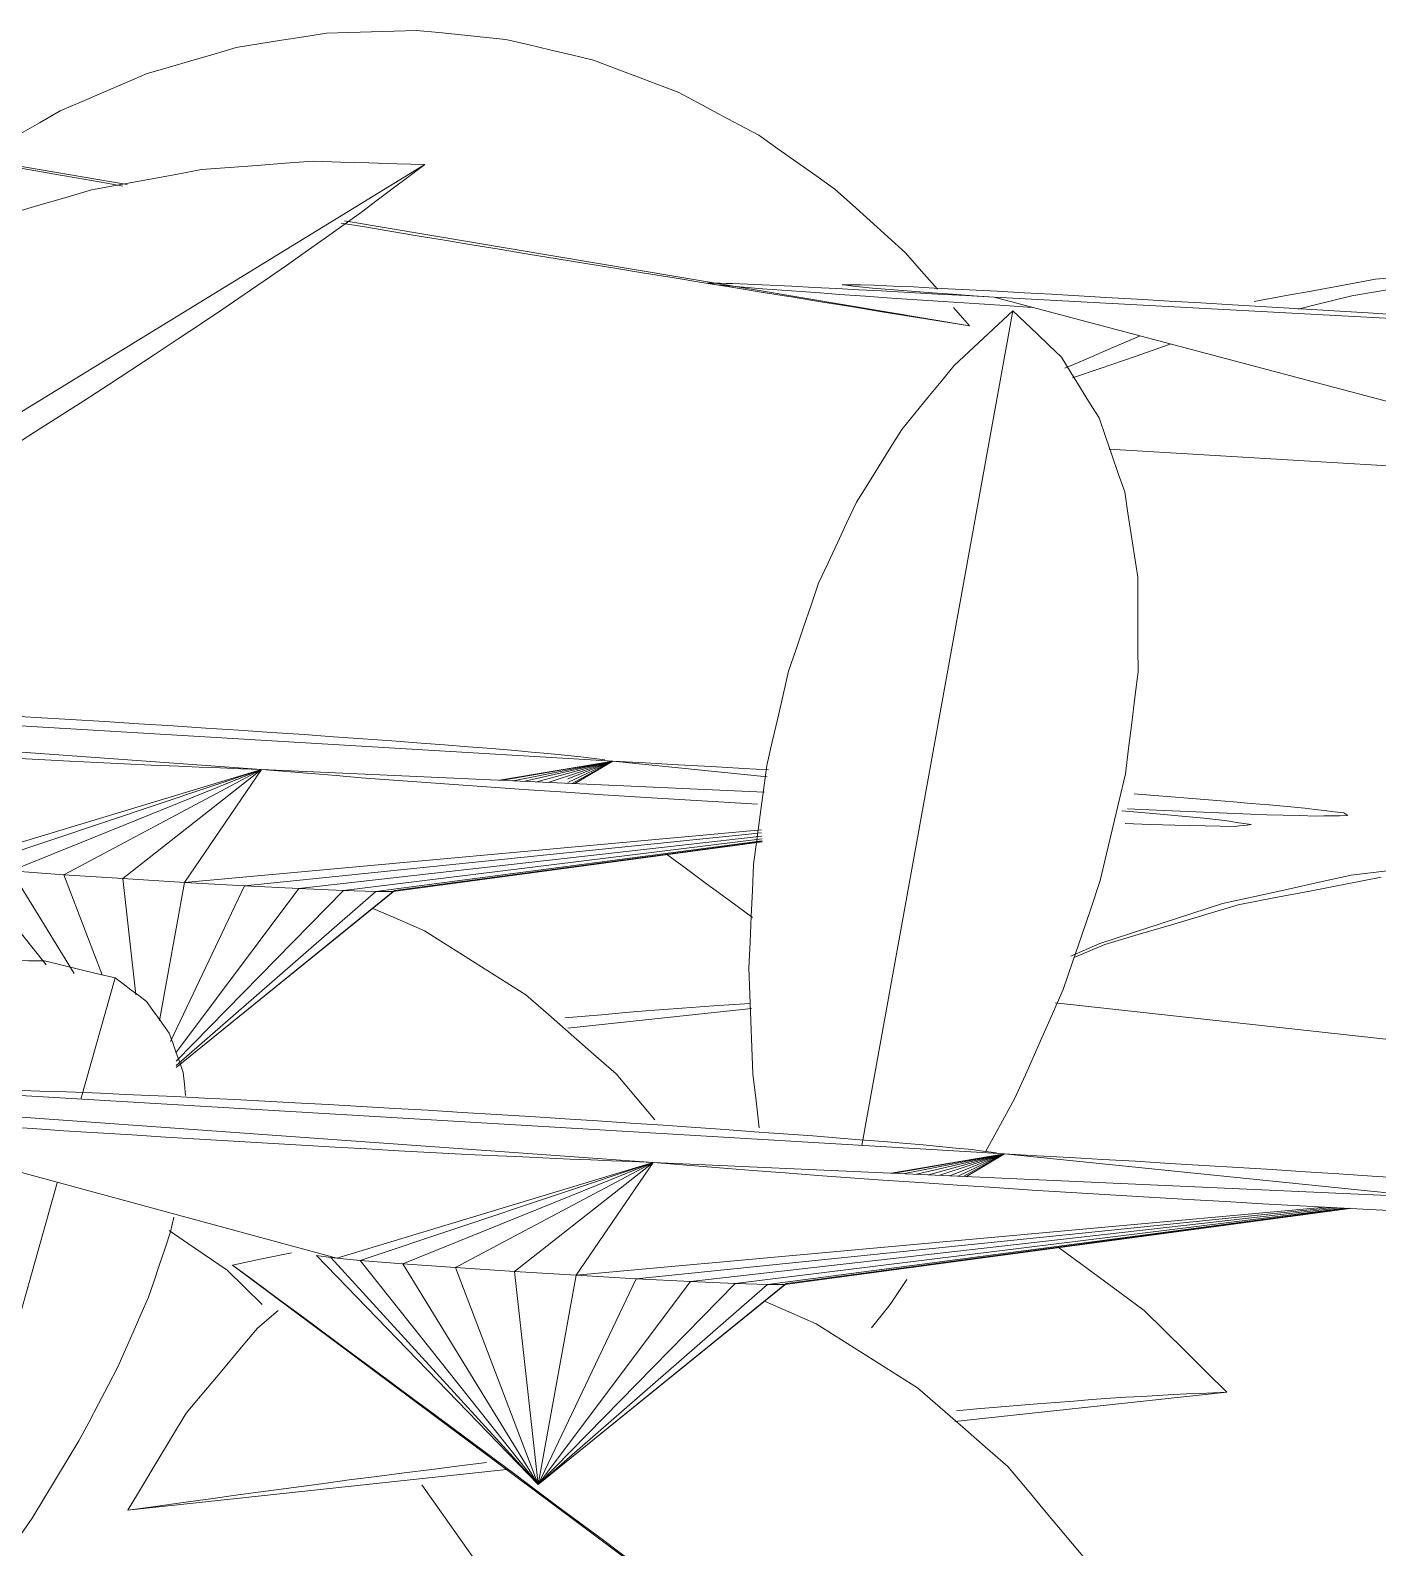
# Model space of a CAD drawing. Header units: metres. Extents: x 13.9 to 26.7, y -0.2 to 3.2.
# Drawn here: x 17.2593 to 17.3072, y 2.7851 to 2.839 of the extents above; entities that cross this region are included whole.
import ezdxf

# ---------------------------------------------------------------- set-up
doc = ezdxf.new("R2010")
doc.units = ezdxf.units.M
doc.layers.add('Importações nas famílias', color=10, linetype='Continuous', lineweight=5)
doc.layers.add('Vegetação', color=7, linetype='Continuous', lineweight=5)

# ---------------------------------------------------------------- blocks, each defined once
blk = doc.blocks.new('Planta_pergolado_12200 - plantas pergolado_skp_Component_12-V1620-Corte 1')
at = {"layer": 'Importações nas famílias'}
blk.add_line((17.257318, 2.805598), (17.252603, 2.809114), dxfattribs=at)
at = {"layer": 'Importações nas famílias', "flags": 128}
for points in [[(17.252603, 2.809114), (17.253649, 2.809334), (17.254696, 2.809553)], [(17.255013, 2.807334), (17.25441, 2.807779), (17.253808, 2.808224), (17.253205, 2.808669), (17.252603, 2.809114)], [(17.271486, 2.807829), (17.272352, 2.807455), (17.273328, 2.807032)], [(17.256975, 2.805882), (17.256321, 2.806366), (17.255667, 2.80685), (17.255013, 2.807334)], [(17.273328, 2.807032), (17.274228, 2.806464), (17.275127, 2.805896), (17.276026, 2.805328), (17.276925, 2.80476)], [(17.276925, 2.80476), (17.277726, 2.804061), (17.278527, 2.803361), (17.279328, 2.802661), (17.280128, 2.801962)], [(17.280128, 2.801962), (17.280812, 2.801147), (17.281496, 2.800332)]]:
    blk.add_lwpolyline(points, dxfattribs=at)
blk = doc.blocks.new('Planta_pergolado_12200 - plantas pergolado_skp_Component_12-V1621-Corte 1')
at = {"layer": 'Importações nas famílias'}
for p, q in [((17.253484, 2.806873), (17.254218, 2.807502)), ((17.284934, 2.804284), (17.278415, 2.803585))]:
    blk.add_line(p, q, dxfattribs=at)
at = {"layer": 'Importações nas famílias', "flags": 128}
for points in [[(17.281918, 2.80975), (17.282527, 2.809304), (17.283342, 2.808705), (17.284158, 2.808107), (17.284973, 2.807508)], [(17.250952, 2.803857), (17.251585, 2.804611), (17.252218, 2.805365), (17.252851, 2.806119), (17.253484, 2.806873)], [(17.281184, 2.804195), (17.280465, 2.804133), (17.279746, 2.804071), (17.279028, 2.804009), (17.278309, 2.803947)], [(17.283759, 2.804389), (17.283115, 2.804341), (17.282471, 2.804292), (17.281827, 2.804244), (17.281184, 2.804195)], [(17.284882, 2.804457), (17.284321, 2.804423), (17.283759, 2.804389)], [(17.249918, 2.802136), (17.250435, 2.802996), (17.250952, 2.803857)]]:
    blk.add_lwpolyline(points, dxfattribs=at)
blk = doc.blocks.new('Planta_pergolado_12200 - plantas pergolado_skp_Component_17-V1623-Corte 1')
at = {"layer": 'Importações nas famílias'}
for p, q in [((17.280007, 2.81306), (17.243049, 2.81525)), ((17.267541, 2.812762), (17.242198, 2.814575)), ((17.256303, 2.809362), (17.267541, 2.812762)), ((17.25714, 2.809283), (17.267541, 2.812762)), ((17.258649, 2.809162), (17.267541, 2.812762)), ((17.260518, 2.809027), (17.267541, 2.812762)), ((17.262619, 2.808887), (17.267541, 2.812762)), ((17.264808, 2.808752), (17.267541, 2.812762)), ((17.267541, 2.812762), (17.285389, 2.81196)), ((17.280007, 2.81306), (17.275991, 2.812382)), ((17.280007, 2.81306), (17.276108, 2.812377)), ((17.280007, 2.81306), (17.276475, 2.812361)), ((17.280007, 2.81306), (17.276886, 2.812342)), ((17.280007, 2.81306), (17.27731, 2.812323)), ((17.280007, 2.81306), (17.277715, 2.812305)), ((17.280007, 2.81306), (17.278415, 2.812301)), ((17.280007, 2.81306), (17.278415, 2.812425)), ((17.280007, 2.81306), (17.278563, 2.812267)), ((17.278665, 2.812262), (17.280007, 2.81306)), ((17.280007, 2.81306), (17.285488, 2.812503)), ((17.285532, 2.812747), (17.284664, 2.8128)), ((17.299057, 2.811212), (17.298087, 2.811289)), ((17.29828, 2.811365), (17.299314, 2.811313)), ((17.285283, 2.810619), (17.264808, 2.808752)), ((17.266938, 2.808631), (17.285292, 2.810509)), ((17.268862, 2.808532), (17.2853, 2.810399)), ((17.285308, 2.8103), (17.27045, 2.808462)), ((17.285314, 2.810227), (17.271592, 2.808426)), ((17.272213, 2.808426), (17.285317, 2.810192)), ((17.272268, 2.808462), (17.285316, 2.810204)), ((17.259887, 2.805824), (17.25714, 2.809283)), ((17.260882, 2.805524), (17.258649, 2.809162)), ((17.258649, 2.809162), (17.260518, 2.809027)), ((17.261874, 2.805475), (17.260518, 2.809027)), ((17.260518, 2.809027), (17.262619, 2.808887)), ((17.263076, 2.804765), (17.262619, 2.808887)), ((17.262619, 2.808887), (17.264808, 2.808752)), ((17.263917, 2.803855), (17.264808, 2.808752)), ((17.264304, 2.803106), (17.266938, 2.808631)), ((17.264492, 2.802709), (17.268862, 2.808532)), ((17.264511, 2.802404), (17.27045, 2.808462)), ((17.264512, 2.802184), (17.272268, 2.808462)), ((17.272213, 2.808426), (17.264512, 2.802185)), ((17.264512, 2.80225), (17.271592, 2.808426)), ((17.266938, 2.808631), (17.264808, 2.808752)), ((17.268862, 2.808532), (17.266938, 2.808631)), ((17.27045, 2.808462), (17.268862, 2.808532)), ((17.271592, 2.808426), (17.27045, 2.808462)), ((17.272088, 2.808426), (17.271592, 2.808426)), ((17.272088, 2.808426), (17.272213, 2.808426)), ((17.272213, 2.808426), (17.272268, 2.808462))]:
    blk.add_line(p, q, dxfattribs=at)
at = {"layer": 'Importações nas famílias', "flags": 128}
for points in [[(17.259542, 2.814609), (17.258361, 2.814676), (17.257181, 2.814743), (17.256, 2.81481), (17.254819, 2.814877)], [(17.264398, 2.81431), (17.263184, 2.814385), (17.26197, 2.814459), (17.260756, 2.814534), (17.259542, 2.814609)], [(17.269057, 2.814), (17.267892, 2.814078), (17.266727, 2.814155), (17.265562, 2.814232), (17.264398, 2.81431)], [(17.273201, 2.813701), (17.272165, 2.813776), (17.271129, 2.813851), (17.270093, 2.813925), (17.269057, 2.814)], [(17.276548, 2.813433), (17.275711, 2.8135), (17.274874, 2.813567), (17.274037, 2.813634), (17.273201, 2.813701)], [(17.25625, 2.813297), (17.257372, 2.813236), (17.258493, 2.813176), (17.259615, 2.813116), (17.260737, 2.813056)], [(17.278869, 2.813214), (17.278289, 2.813269), (17.277708, 2.813324), (17.277128, 2.813378), (17.276548, 2.813433)], [(17.279723, 2.813098), (17.279438, 2.813137), (17.279154, 2.813175), (17.278869, 2.813214)], [(17.260737, 2.813056), (17.261699, 2.81301), (17.262662, 2.812965), (17.263625, 2.812919), (17.264588, 2.812874)], [(17.264588, 2.812874), (17.265326, 2.812846), (17.266064, 2.812818), (17.266803, 2.81279), (17.267541, 2.812762)], [(17.267541, 2.812762), (17.268424, 2.812689), (17.269306, 2.812616), (17.270189, 2.812543), (17.271072, 2.812469)], [(17.284664, 2.8128), (17.2835, 2.812865), (17.282336, 2.81293), (17.281172, 2.812995), (17.280007, 2.81306)], [(17.271072, 2.812469), (17.272225, 2.812385), (17.273379, 2.812301), (17.274532, 2.812216), (17.275686, 2.812132)], [(17.275686, 2.812132), (17.277011, 2.812044), (17.278337, 2.811956), (17.279663, 2.811867), (17.280988, 2.811779)], [(17.280988, 2.811779), (17.282373, 2.811694), (17.283757, 2.81161), (17.285142, 2.811525)], [(17.302041, 2.811617), (17.30116, 2.811686), (17.300278, 2.811755), (17.299397, 2.811824), (17.298515, 2.811893)], [(17.304583, 2.811387), (17.303948, 2.811444), (17.303312, 2.811502), (17.302677, 2.811559), (17.302041, 2.811617)], [(17.301631, 2.810966), (17.300988, 2.811028), (17.300344, 2.811089), (17.299701, 2.81115), (17.299057, 2.811212)], [(17.299314, 2.811313), (17.30015, 2.811278), (17.300985, 2.811242), (17.30182, 2.811207), (17.302655, 2.811172)], [(17.302655, 2.811172), (17.303233, 2.811156), (17.303812, 2.81114), (17.30439, 2.811123), (17.304969, 2.811107)], [(17.305967, 2.811219), (17.305621, 2.811261), (17.305275, 2.811303), (17.304929, 2.811345), (17.304583, 2.811387)], [(17.304969, 2.811107), (17.305251, 2.811111), (17.305534, 2.811115), (17.305816, 2.811119), (17.306099, 2.811123)], [(17.306099, 2.811123), (17.306066, 2.811147), (17.306033, 2.811171), (17.306, 2.811195), (17.305967, 2.811219)], [(17.298202, 2.810849), (17.299083, 2.810814), (17.299965, 2.810779)], [(17.299965, 2.810779), (17.3005, 2.810769), (17.301035, 2.81076), (17.30157, 2.81075), (17.302105, 2.81074)], [(17.302677, 2.810804), (17.302415, 2.810845), (17.302154, 2.810885), (17.301893, 2.810926), (17.301631, 2.810966)], [(17.302105, 2.81074), (17.302248, 2.810756), (17.302391, 2.810772), (17.302534, 2.810788), (17.302677, 2.810804)]]:
    blk.add_lwpolyline(points, dxfattribs=at)
blk = doc.blocks.new('Planta_pergolado_12200 - plantas pergolado_skp_Component_16-V1624-Corte 1')
for name in ['Planta_pergolado_12200 - plantas pergolado_skp_Component_17-V1623-Corte 1', 'Planta_pergolado_12200 - plantas pergolado_skp_Component_12-V1621-Corte 1', 'Planta_pergolado_12200 - plantas pergolado_skp_Component_12-V1620-Corte 1']:
    blk.add_blockref(name, (0, 0))
blk = doc.blocks.new('Planta_pergolado_12200 - plantas pergolado_skp_-3067458-Corte 1')
blk.add_blockref('Planta_pergolado_12200 - plantas pergolado_skp_Component_16-V1624-Corte 1', (0, 0))
blk = doc.blocks.new('Planta_pergolado_12200 - plantas pergolado_skp_Component_12-V1808-Corte 1')
at = {"layer": 'Importações nas famílias'}
for p, q in [((17.262343, 2.805361), (17.261127, 2.801059)), ((17.260288, 2.798093), (17.255917, 2.782636)), ((17.264428, 2.796876), (17.264311, 2.796348))]:
    blk.add_line(p, q, dxfattribs=at)
at = {"layer": 'Importações nas famílias', "flags": 128}
for points in [[(17.255574, 2.805443), (17.256071, 2.805582), (17.256569, 2.80572), (17.257066, 2.805858), (17.257563, 2.805996)], [(17.257563, 2.805996), (17.258132, 2.805989), (17.2587, 2.805982), (17.259269, 2.805975), (17.259837, 2.805968)], [(17.259837, 2.805968), (17.260464, 2.805816), (17.26109, 2.805665), (17.261717, 2.805513), (17.262343, 2.805361)], [(17.253917, 2.804325), (17.254331, 2.804604), (17.254746, 2.804884), (17.25516, 2.805164), (17.255574, 2.805443)], [(17.262343, 2.805361), (17.262621, 2.805153), (17.262899, 2.804944), (17.263177, 2.804736), (17.263455, 2.804528)], [(17.263455, 2.804528), (17.263657, 2.804247), (17.263859, 2.803967), (17.264061, 2.803687), (17.264262, 2.803407)], [(17.25263, 2.802665), (17.252952, 2.80308), (17.253274, 2.803495), (17.253595, 2.80391), (17.253917, 2.804325)], [(17.264262, 2.803407), (17.264385, 2.803058), (17.264509, 2.802709), (17.264632, 2.802361), (17.264755, 2.802012)], [(17.251966, 2.801044), (17.252187, 2.801585), (17.252409, 2.802125), (17.25263, 2.802665)], [(17.264755, 2.802012), (17.264798, 2.801598), (17.264841, 2.801185)], [(17.251397, 2.798545), (17.251513, 2.799198), (17.251629, 2.799851)], [(17.264311, 2.796348), (17.264115, 2.79577), (17.263919, 2.795192), (17.263724, 2.794614), (17.263528, 2.794037)], [(17.263528, 2.794037), (17.263256, 2.793416), (17.262983, 2.792796), (17.262711, 2.792176), (17.262439, 2.791555)], [(17.262439, 2.791555), (17.262093, 2.790899), (17.261747, 2.790243), (17.261401, 2.789587), (17.261056, 2.788931)], [(17.261056, 2.788931), (17.26064, 2.788246), (17.260225, 2.787562), (17.25981, 2.786877), (17.259394, 2.786193)], [(17.259394, 2.786193), (17.258914, 2.785487), (17.258433, 2.784782), (17.257953, 2.784077), (17.257472, 2.783371)], [(17.257472, 2.783371), (17.256932, 2.782653), (17.256392, 2.781935), (17.255852, 2.781216)]]:
    blk.add_lwpolyline(points, dxfattribs=at)
blk = doc.blocks.new('Planta_pergolado_12200 - plantas pergolado_skp_Component_12-V1809-Corte 1')
at = {"layer": 'Importações nas famílias'}
blk.add_line((17.30193, 2.76876), (17.266508, 2.795171), dxfattribs=at)
at = {"layer": 'Importações nas famílias', "flags": 128}
for points in [[(17.266508, 2.795171), (17.267554, 2.79539), (17.268601, 2.79561)], [(17.268918, 2.79339), (17.268315, 2.793835), (17.267713, 2.79428), (17.26711, 2.794726), (17.266508, 2.795171)], [(17.285392, 2.793886), (17.286257, 2.793511), (17.287233, 2.793088)], [(17.271534, 2.791454), (17.27088, 2.791938), (17.270226, 2.792422), (17.269572, 2.792906), (17.268918, 2.79339)], [(17.287233, 2.793088), (17.288133, 2.79252), (17.289032, 2.791952), (17.289931, 2.791384), (17.29083, 2.790816)], [(17.274327, 2.789383), (17.273629, 2.789901), (17.27293, 2.790419), (17.272232, 2.790936), (17.271534, 2.791454)], [(17.29083, 2.790816), (17.291631, 2.790117), (17.292432, 2.789417), (17.293233, 2.788718), (17.294033, 2.788018)], [(17.277265, 2.7872), (17.27653, 2.787746), (17.275796, 2.788292), (17.275061, 2.788837), (17.274327, 2.789383)], [(17.294033, 2.788018), (17.294717, 2.787203), (17.295401, 2.786388), (17.296084, 2.785573), (17.296768, 2.784758)], [(17.280316, 2.78493), (17.279554, 2.785498), (17.278791, 2.786065), (17.278028, 2.786633), (17.277265, 2.7872)], [(17.283447, 2.782598), (17.282664, 2.783181), (17.281882, 2.783764), (17.281099, 2.784347), (17.280316, 2.78493)], [(17.296768, 2.784758), (17.297318, 2.783847), (17.297869, 2.782936), (17.298419, 2.782025), (17.298969, 2.781114)], [(17.286621, 2.780229), (17.285828, 2.780821), (17.285034, 2.781413), (17.28424, 2.782005), (17.283447, 2.782598)], [(17.298969, 2.781114), (17.299374, 2.780128), (17.299778, 2.779142), (17.300182, 2.778156), (17.300586, 2.77717)], [(17.289805, 2.77785), (17.289009, 2.778445), (17.288213, 2.77904), (17.287417, 2.779634), (17.286621, 2.780229)], [(17.292963, 2.775488), (17.292173, 2.776079), (17.291384, 2.776669), (17.290595, 2.77726), (17.289805, 2.77785)], [(17.300586, 2.77717), (17.300835, 2.776132), (17.301084, 2.775095), (17.301332, 2.774057), (17.301581, 2.773019)], [(17.296059, 2.773168), (17.295285, 2.773748), (17.294511, 2.774328), (17.293737, 2.774908), (17.292963, 2.775488)], [(17.299059, 2.770917), (17.298309, 2.77148), (17.297559, 2.772043), (17.296809, 2.772606), (17.296059, 2.773168)], [(17.301581, 2.773019), (17.301668, 2.771954), (17.301755, 2.77089), (17.301843, 2.769825), (17.30193, 2.76876)], [(17.30193, 2.76876), (17.301212, 2.769299), (17.300494, 2.769838), (17.299776, 2.770378), (17.299059, 2.770917)]]:
    blk.add_lwpolyline(points, dxfattribs=at)
blk = doc.blocks.new('Planta_pergolado_12200 - plantas pergolado_skp_Component_12-V1810-Corte 1')
at = {"layer": 'Importações nas famílias'}
for p, q in [((17.267389, 2.792929), (17.268123, 2.793559)), ((17.301805, 2.790659), (17.292155, 2.789623)), ((17.276239, 2.787915), (17.262788, 2.786471)), ((17.275521, 2.788166), (17.274562, 2.788048))]:
    blk.add_line(p, q, dxfattribs=at)
at = {"layer": 'Importações nas famílias', "flags": 128}
for points in [[(17.295823, 2.795807), (17.296432, 2.79536), (17.297247, 2.794762), (17.298063, 2.794163), (17.298879, 2.793565)], [(17.298879, 2.793565), (17.29961, 2.792838), (17.300342, 2.792112), (17.301073, 2.791385), (17.301805, 2.790659)], [(17.264857, 2.789913), (17.26549, 2.790667), (17.266123, 2.791421), (17.266756, 2.792175), (17.267389, 2.792929)], [(17.299911, 2.790582), (17.299349, 2.790547), (17.298787, 2.790513), (17.298226, 2.790479), (17.297664, 2.790445)], [(17.301805, 2.790659), (17.301331, 2.79064), (17.300858, 2.79062), (17.300384, 2.790601), (17.299911, 2.790582)], [(17.295089, 2.790252), (17.29437, 2.790189), (17.293651, 2.790127), (17.292933, 2.790065), (17.292214, 2.790003)], [(17.297664, 2.790445), (17.29702, 2.790397), (17.296376, 2.790348), (17.295732, 2.7903), (17.295089, 2.790252)], [(17.262788, 2.786471), (17.263306, 2.787332), (17.263823, 2.788192), (17.26434, 2.789053), (17.264857, 2.789913)], [(17.274562, 2.788048), (17.273584, 2.787923), (17.272606, 2.787797), (17.271628, 2.787671), (17.270651, 2.787546)], [(17.270651, 2.787546), (17.269666, 2.787414), (17.268681, 2.787282), (17.267696, 2.78715), (17.266712, 2.787018)], [(17.266712, 2.787018), (17.265731, 2.786881), (17.26475, 2.786745), (17.263769, 2.786608), (17.262788, 2.786471)]]:
    blk.add_lwpolyline(points, dxfattribs=at)
blk = doc.blocks.new('Planta_pergolado_12200 - plantas pergolado_skp_Component_17-V1812-Corte 1')
at = {"layer": 'Importações nas famílias'}
for p, q in [((17.293913, 2.799116), (17.256905, 2.801309)), ((17.281446, 2.798818), (17.2492, 2.801125)), ((17.249913, 2.800931), (17.270208, 2.795418)), ((17.270208, 2.795418), (17.281446, 2.798818)), ((17.271045, 2.795339), (17.281446, 2.798818)), ((17.272554, 2.795218), (17.281446, 2.798818)), ((17.274423, 2.795083), (17.281446, 2.798818)), ((17.276524, 2.794943), (17.281446, 2.798818)), ((17.278713, 2.794809), (17.281446, 2.798818)), ((17.281446, 2.798818), (17.30908, 2.797577)), ((17.293913, 2.799116), (17.289896, 2.798439)), ((17.293913, 2.799116), (17.290013, 2.798433)), ((17.293913, 2.799116), (17.29038, 2.798417)), ((17.293913, 2.799116), (17.290791, 2.798398)), ((17.293913, 2.799116), (17.291215, 2.798379)), ((17.293913, 2.799116), (17.29162, 2.798361)), ((17.293913, 2.799116), (17.291979, 2.798345)), ((17.293913, 2.799116), (17.292267, 2.798332)), ((17.293913, 2.799116), (17.292468, 2.798323)), ((17.29257, 2.798319), (17.293913, 2.799116)), ((17.293913, 2.799116), (17.30908, 2.797577)), ((17.3053, 2.797232), (17.278713, 2.794809)), ((17.280843, 2.794688), (17.305572, 2.797218)), ((17.282767, 2.794589), (17.305809, 2.797205)), ((17.305997, 2.797195), (17.284355, 2.794519)), ((17.306123, 2.797189), (17.285497, 2.794482)), ((17.286118, 2.794482), (17.306179, 2.797186)), ((17.286173, 2.794518), (17.30616, 2.797187)), ((17.277362, 2.787386), (17.269484, 2.795507)), ((17.269484, 2.795507), (17.269998, 2.795438)), ((17.277362, 2.787386), (17.269998, 2.795438)), ((17.269998, 2.795438), (17.270208, 2.795418)), ((17.270208, 2.795418), (17.271045, 2.795339)), ((17.277362, 2.787386), (17.271045, 2.795339)), ((17.271045, 2.795339), (17.272554, 2.795218)), ((17.277362, 2.787386), (17.272554, 2.795218)), ((17.272554, 2.795218), (17.274423, 2.795083)), ((17.277362, 2.787386), (17.274423, 2.795083)), ((17.274423, 2.795083), (17.276524, 2.794943)), ((17.277362, 2.787386), (17.276524, 2.794943)), ((17.276524, 2.794943), (17.278713, 2.794809)), ((17.277362, 2.787386), (17.278713, 2.794809)), ((17.277362, 2.787386), (17.280843, 2.794688)), ((17.277362, 2.787386), (17.282767, 2.794589)), ((17.277362, 2.787386), (17.284355, 2.794519)), ((17.277362, 2.787386), (17.286173, 2.794518)), ((17.286118, 2.794482), (17.277362, 2.787386)), ((17.277362, 2.787386), (17.285497, 2.794482)), ((17.280843, 2.794688), (17.278713, 2.794809)), ((17.282767, 2.794589), (17.280843, 2.794688)), ((17.284355, 2.794519), (17.282767, 2.794589)), ((17.285497, 2.794482), (17.284355, 2.794519)), ((17.285993, 2.794482), (17.285497, 2.794482)), ((17.285993, 2.794482), (17.286118, 2.794482)), ((17.286118, 2.794482), (17.286173, 2.794518))]:
    blk.add_line(p, q, dxfattribs=at)
at = {"layer": 'Importações nas famílias', "flags": 128}
for points in [[(17.260937, 2.801308), (17.260304, 2.801328), (17.25967, 2.801348), (17.259036, 2.801368), (17.258403, 2.801388)], [(17.264458, 2.801153), (17.263578, 2.801192), (17.262697, 2.80123), (17.261817, 2.801269), (17.260937, 2.801308)], [(17.268725, 2.800934), (17.267658, 2.800988), (17.266591, 2.801043), (17.265524, 2.801098), (17.264458, 2.801153)], [(17.273447, 2.800665), (17.272266, 2.800732), (17.271086, 2.800799), (17.269905, 2.800867), (17.268725, 2.800934)], [(17.256034, 2.80025), (17.257156, 2.800173), (17.258279, 2.800096), (17.259401, 2.800019), (17.260523, 2.799942)], [(17.278303, 2.800366), (17.277089, 2.800441), (17.275875, 2.800516), (17.274661, 2.80059), (17.273447, 2.800665)], [(17.282962, 2.800056), (17.281797, 2.800134), (17.280632, 2.800211), (17.279468, 2.800289), (17.278303, 2.800366)], [(17.260523, 2.799942), (17.261728, 2.799865), (17.262932, 2.799789), (17.264136, 2.799712), (17.26534, 2.799636)], [(17.287106, 2.799757), (17.28607, 2.799832), (17.285034, 2.799907), (17.283998, 2.799982), (17.282962, 2.800056)], [(17.290453, 2.799489), (17.289616, 2.799556), (17.288779, 2.799623), (17.287942, 2.79969), (17.287106, 2.799757)], [(17.26534, 2.799636), (17.266544, 2.799565), (17.267748, 2.799494), (17.268952, 2.799424), (17.270155, 2.799353)], [(17.270155, 2.799353), (17.271277, 2.799293), (17.272399, 2.799232), (17.27352, 2.799172), (17.274642, 2.799112)], [(17.292774, 2.79927), (17.292194, 2.799325), (17.291613, 2.79938), (17.291033, 2.799434), (17.290453, 2.799489)], [(17.293628, 2.799154), (17.293343, 2.799193), (17.293059, 2.799232), (17.292774, 2.79927)], [(17.274642, 2.799112), (17.275604, 2.799066), (17.276567, 2.799021), (17.27753, 2.798975), (17.278493, 2.79893)], [(17.278493, 2.79893), (17.279231, 2.798902), (17.279969, 2.798874), (17.280708, 2.798846), (17.281446, 2.798818)], [(17.281446, 2.798818), (17.282329, 2.798745), (17.283212, 2.798672), (17.284094, 2.798599), (17.284977, 2.798526)], [(17.298569, 2.798856), (17.297405, 2.798921), (17.296241, 2.798986), (17.295077, 2.799051), (17.293913, 2.799116)], [(17.303425, 2.798561), (17.302211, 2.798635), (17.300997, 2.798709), (17.299783, 2.798782), (17.298569, 2.798856)], [(17.284977, 2.798526), (17.28613, 2.798441), (17.287284, 2.798357), (17.288437, 2.798273), (17.289591, 2.798188)], [(17.289591, 2.798188), (17.290916, 2.7981), (17.292242, 2.798012), (17.293568, 2.797924), (17.294893, 2.797835)], [(17.308149, 2.798252), (17.306968, 2.798329), (17.305787, 2.798407), (17.304606, 2.798484), (17.303425, 2.798561)], [(17.294893, 2.797835), (17.296278, 2.797751), (17.297663, 2.797666), (17.299047, 2.797581), (17.300432, 2.797496)], [(17.300432, 2.797496), (17.301757, 2.797423), (17.303082, 2.797349), (17.304408, 2.797275), (17.305733, 2.797201)], [(17.305733, 2.797201), (17.306886, 2.797144), (17.308038, 2.797088), (17.309191, 2.797031), (17.310344, 2.796974)]]:
    blk.add_lwpolyline(points, dxfattribs=at)
blk = doc.blocks.new('Planta_pergolado_12200 - plantas pergolado_skp_Component_16-V1813-Corte 1')
for name in ['Planta_pergolado_12200 - plantas pergolado_skp_Component_12-V1808-Corte 1', 'Planta_pergolado_12200 - plantas pergolado_skp_Component_17-V1812-Corte 1', 'Planta_pergolado_12200 - plantas pergolado_skp_Component_12-V1810-Corte 1', 'Planta_pergolado_12200 - plantas pergolado_skp_Component_12-V1809-Corte 1']:
    blk.add_blockref(name, (0, 0))
blk = doc.blocks.new('Planta_pergolado_12200 - plantas pergolado_skp_Component_12-V1839-Corte 1')
at = {"layer": 'Importações nas famílias'}
for p, q in [((17.257416, 2.834427), (17.262771, 2.833528)), ((17.257506, 2.834405), (17.257416, 2.834427)), ((17.270489, 2.832233), (17.292678, 2.828508)), ((17.292108, 2.829156), (17.292678, 2.828508))]:
    blk.add_line(p, q, dxfattribs=at)
at = {"layer": 'Importações nas famílias', "flags": 128}
for points in [[(17.269841, 2.838896), (17.270642, 2.838921), (17.271443, 2.838945), (17.272244, 2.838969), (17.273045, 2.838994)], [(17.273045, 2.838994), (17.273838, 2.838914), (17.274631, 2.838834), (17.275424, 2.838754), (17.276217, 2.838674)], [(17.266641, 2.838383), (17.267441, 2.838512), (17.268241, 2.83864), (17.269041, 2.838768), (17.269841, 2.838896)], [(17.276217, 2.838674), (17.276993, 2.83849), (17.277769, 2.838307), (17.278546, 2.838123), (17.279322, 2.83794)], [(17.26348, 2.83746), (17.26427, 2.837691), (17.265061, 2.837921), (17.265851, 2.838152), (17.266641, 2.838383)], [(17.279322, 2.83794), (17.280073, 2.837655), (17.280823, 2.837371), (17.281574, 2.837086), (17.282325, 2.836801)], [(17.260394, 2.836136), (17.261165, 2.836467), (17.261937, 2.836798), (17.262709, 2.837129), (17.26348, 2.83746)], [(17.282325, 2.836801), (17.283042, 2.836418), (17.283759, 2.836035), (17.284476, 2.835652), (17.285193, 2.835269)], [(17.257416, 2.834427), (17.25816, 2.834854), (17.258905, 2.835282), (17.259649, 2.835709), (17.260394, 2.836136)], [(17.285193, 2.835269), (17.285868, 2.834793), (17.286544, 2.834316), (17.287219, 2.833839), (17.287894, 2.833362)], [(17.257778, 2.834337), (17.257688, 2.83436), (17.257597, 2.834382)], [(17.258781, 2.834144), (17.25853, 2.834192), (17.25828, 2.834241), (17.258029, 2.834289), (17.257778, 2.834337)], [(17.260401, 2.833852), (17.259996, 2.833925), (17.259591, 2.833998), (17.259186, 2.834071), (17.258781, 2.834144)], [(17.2626, 2.833469), (17.262051, 2.833565), (17.261501, 2.83366), (17.260951, 2.833756), (17.260401, 2.833852)], [(17.287894, 2.833362), (17.28852, 2.832796), (17.289146, 2.832231), (17.289772, 2.831665), (17.290399, 2.8311)], [(17.272096, 2.831866), (17.271202, 2.832015), (17.270371, 2.832154)], [(17.27598, 2.831223), (17.275009, 2.831384), (17.274038, 2.831544), (17.273067, 2.831705), (17.272096, 2.831866)], [(17.280077, 2.83055), (17.279053, 2.830718), (17.278029, 2.830886), (17.277004, 2.831055), (17.27598, 2.831223)], [(17.290399, 2.8311), (17.290968, 2.830452), (17.291538, 2.829804)], [(17.284292, 2.829862), (17.283239, 2.830034), (17.282185, 2.830206), (17.281131, 2.830378), (17.280077, 2.83055)], [(17.288526, 2.829176), (17.287467, 2.829348), (17.286409, 2.829519), (17.285351, 2.829691), (17.284292, 2.829862)], [(17.292678, 2.828508), (17.29164, 2.828675), (17.290602, 2.828842), (17.289564, 2.829009), (17.288526, 2.829176)]]:
    blk.add_lwpolyline(points, dxfattribs=at)
blk = doc.blocks.new('Planta_pergolado_12200 - plantas pergolado_skp_Component_12-V1840-Corte 1')
at = {"layer": 'Importações nas famílias'}
blk.add_line((17.235297, 2.810951), (17.273332, 2.834231), dxfattribs=at)
at = {"layer": 'Importações nas famílias', "flags": 128}
for points in [[(17.265408, 2.834049), (17.266398, 2.834124), (17.267387, 2.834199), (17.268377, 2.834274), (17.269366, 2.834349)], [(17.269366, 2.834349), (17.270358, 2.83432), (17.271349, 2.83429), (17.272341, 2.834261), (17.273332, 2.834231)], [(17.273332, 2.834231), (17.272771, 2.833809), (17.27221, 2.833387), (17.271648, 2.832966), (17.271087, 2.832544)], [(17.261503, 2.833334), (17.262479, 2.833512), (17.263456, 2.833691), (17.264432, 2.83387), (17.265408, 2.834049)], [(17.257692, 2.832212), (17.258645, 2.832492), (17.259598, 2.832773), (17.26055, 2.833053), (17.261503, 2.833334)], [(17.271087, 2.832544), (17.270422, 2.83207), (17.269756, 2.831595), (17.269091, 2.831121), (17.268425, 2.830647)], [(17.25402, 2.830696), (17.254938, 2.831075), (17.255856, 2.831454), (17.256774, 2.831833), (17.257692, 2.832212)], [(17.250526, 2.828802), (17.2514, 2.829275), (17.252273, 2.829749), (17.253147, 2.830222), (17.25402, 2.830696)], [(17.268425, 2.830647), (17.267671, 2.830132), (17.266917, 2.829617), (17.266163, 2.829101), (17.265408, 2.828586)], [(17.24725, 2.826552), (17.248069, 2.827114), (17.248888, 2.827677), (17.249707, 2.828239), (17.250526, 2.828802)], [(17.265408, 2.828586), (17.264583, 2.828042), (17.263758, 2.827498), (17.262933, 2.826953), (17.262108, 2.826409)], [(17.244227, 2.82397), (17.244983, 2.824615), (17.245738, 2.825261), (17.246494, 2.825906), (17.24725, 2.826552)], [(17.262108, 2.826409), (17.261231, 2.825848), (17.260354, 2.825288), (17.259477, 2.824727), (17.258601, 2.824167)], [(17.241492, 2.821086), (17.242176, 2.821807), (17.242859, 2.822528), (17.243543, 2.823249), (17.244227, 2.82397)], [(17.258601, 2.824167), (17.257693, 2.823603), (17.256785, 2.823039), (17.255877, 2.822476), (17.254969, 2.821912)], [(17.254969, 2.821912), (17.254052, 2.821358), (17.253134, 2.820805), (17.252217, 2.820251), (17.251299, 2.819698)], [(17.239074, 2.81793), (17.239679, 2.818719), (17.240283, 2.819508), (17.240888, 2.820297), (17.241492, 2.821086)], [(17.251299, 2.819698), (17.250393, 2.819167), (17.249487, 2.818637), (17.248582, 2.818106), (17.247676, 2.817576)], [(17.237002, 2.81454), (17.23752, 2.815387), (17.238038, 2.816235), (17.238556, 2.817083), (17.239074, 2.81793)], [(17.247676, 2.817576), (17.246803, 2.817081), (17.24593, 2.816586), (17.245057, 2.816091), (17.244185, 2.815596)], [(17.244185, 2.815596), (17.243365, 2.815148), (17.242546, 2.8147), (17.241727, 2.814252), (17.240908, 2.813805)], [(17.235297, 2.810951), (17.235723, 2.811848), (17.236149, 2.812745), (17.236575, 2.813642), (17.237002, 2.81454)], [(17.240908, 2.813805), (17.240161, 2.813414), (17.239415, 2.813024), (17.238668, 2.812634), (17.237922, 2.812244)], [(17.237922, 2.812244), (17.237265, 2.811921), (17.236609, 2.811597), (17.235953, 2.811274), (17.235297, 2.810951)]]:
    blk.add_lwpolyline(points, dxfattribs=at)
blk = doc.blocks.new('Planta_pergolado_12200 - plantas pergolado_skp_Component_12-V1844-Corte 1')
at = {"layer": 'Importações nas famílias'}
for p, q in [((17.288851, 2.799416), (17.294213, 2.829038)), ((17.290445, 2.794664), (17.289853, 2.793772)), ((17.289853, 2.793772), (17.289198, 2.792948))]:
    blk.add_line(p, q, dxfattribs=at)
at = {"layer": 'Importações nas famílias', "flags": 128}
for points in [[(17.292128, 2.827103), (17.292649, 2.827587), (17.293171, 2.82807), (17.293692, 2.828554), (17.294213, 2.829038)], [(17.294213, 2.829038), (17.294645, 2.828627), (17.295076, 2.828217), (17.295508, 2.827806), (17.295939, 2.827396)], [(17.295939, 2.827396), (17.296273, 2.826856), (17.296606, 2.826316), (17.29694, 2.825777), (17.297273, 2.825237)], [(17.290269, 2.82483), (17.290734, 2.825398), (17.291198, 2.825966), (17.291663, 2.826535), (17.292128, 2.827103)], [(17.297273, 2.825237), (17.297501, 2.824581), (17.297728, 2.823925), (17.297956, 2.823269), (17.298183, 2.822613)], [(17.288658, 2.822243), (17.289061, 2.82289), (17.289464, 2.823536), (17.289866, 2.824183), (17.290269, 2.82483)], [(17.298183, 2.822613), (17.298299, 2.821855), (17.298416, 2.821098), (17.298532, 2.820341), (17.298648, 2.819584)], [(17.287313, 2.819372), (17.28765, 2.82009), (17.287986, 2.820807), (17.288322, 2.821525), (17.288658, 2.822243)], [(17.286249, 2.816248), (17.286515, 2.817029), (17.286781, 2.81781), (17.287047, 2.818591), (17.287313, 2.819372)], [(17.298648, 2.819584), (17.29865, 2.818743), (17.298652, 2.817903), (17.298655, 2.817062), (17.298657, 2.816222)], [(17.285477, 2.812907), (17.28567, 2.813742), (17.285863, 2.814577), (17.286056, 2.815413), (17.286249, 2.816248)], [(17.298657, 2.816222), (17.298545, 2.815318), (17.298433, 2.814413), (17.298322, 2.813509), (17.29821, 2.812605)], [(17.285007, 2.809384), (17.285124, 2.810265), (17.285242, 2.811146), (17.28536, 2.812026), (17.285477, 2.812907)], [(17.29821, 2.812605), (17.297987, 2.811659), (17.297763, 2.810712), (17.29754, 2.809766), (17.297317, 2.808819)], [(17.284842, 2.80572), (17.284883, 2.806636), (17.284924, 2.807552), (17.284966, 2.808468), (17.285007, 2.809384)], [(17.297317, 2.808819), (17.296988, 2.807852), (17.296658, 2.806886), (17.296329, 2.805919), (17.295999, 2.804952)], [(17.284986, 2.801956), (17.28495, 2.802897), (17.284914, 2.803838), (17.284878, 2.804779), (17.284842, 2.80572)], [(17.295999, 2.804952), (17.295571, 2.803988), (17.295144, 2.803024), (17.294716, 2.80206), (17.294288, 2.801096)], [(17.285211, 2.800044), (17.285098, 2.801), (17.284986, 2.801956)], [(17.294288, 2.801096), (17.293772, 2.800157), (17.293255, 2.799218)]]:
    blk.add_lwpolyline(points, dxfattribs=at)
blk = doc.blocks.new('Planta_pergolado_12200 - plantas pergolado_skp_Component_17-V1845-Corte 1')
at = {"layer": 'Importações nas famílias'}
for p, q in [((17.293551, 2.829521), (17.316278, 2.823492)), ((17.319965, 2.828106), (17.293551, 2.829521))]:
    blk.add_line(p, q, dxfattribs=at)
at = {"layer": 'Importações nas famílias', "flags": 128}
for points in [[(17.28372, 2.82996), (17.283629, 2.829976), (17.283539, 2.829992), (17.283448, 2.830007), (17.283357, 2.830023)], [(17.283357, 2.830023), (17.283583, 2.830019), (17.283809, 2.830015), (17.284035, 2.83001), (17.284261, 2.830006)], [(17.285324, 2.829823), (17.284923, 2.829858), (17.284522, 2.829892), (17.284121, 2.829926), (17.28372, 2.82996)], [(17.284261, 2.830006), (17.284788, 2.829983), (17.285315, 2.829959), (17.285842, 2.829936), (17.286369, 2.829912)], [(17.286369, 2.829912), (17.287161, 2.829871), (17.287953, 2.82983), (17.288745, 2.829788), (17.289537, 2.829747)], [(17.288151, 2.829964), (17.288314, 2.829964), (17.288477, 2.829964), (17.288641, 2.829964), (17.288804, 2.829964)], [(17.288767, 2.829886), (17.288613, 2.829906), (17.288459, 2.829925), (17.288305, 2.829945), (17.288151, 2.829964)], [(17.290609, 2.829735), (17.290148, 2.829773), (17.289688, 2.829811), (17.289227, 2.829849), (17.288767, 2.829886)], [(17.288804, 2.829964), (17.289273, 2.829944), (17.289742, 2.829924), (17.290211, 2.829904), (17.29068, 2.829885)], [(17.29068, 2.829885), (17.291422, 2.829847), (17.292165, 2.829809), (17.292908, 2.829771), (17.293651, 2.829733)], [(17.28806, 2.829621), (17.287376, 2.829672), (17.286692, 2.829722), (17.286008, 2.829773), (17.285324, 2.829823)], [(17.291741, 2.829367), (17.290821, 2.829431), (17.2899, 2.829494), (17.28898, 2.829558), (17.28806, 2.829621)], [(17.289537, 2.829747), (17.290541, 2.829691), (17.291544, 2.829634), (17.292547, 2.829578), (17.293551, 2.829521)], [(17.293551, 2.829521), (17.292815, 2.829575), (17.29208, 2.829628), (17.291344, 2.829682), (17.290609, 2.829735)], [(17.294913, 2.829159), (17.293929, 2.829223), (17.292835, 2.829295), (17.291741, 2.829367)], [(17.293651, 2.829733), (17.294617, 2.829679), (17.295584, 2.829626), (17.29655, 2.829572), (17.297516, 2.829518)], [(17.297516, 2.829518), (17.29864, 2.829453), (17.299763, 2.829387), (17.300887, 2.829321), (17.302011, 2.829256)], [(17.302011, 2.829256), (17.303215, 2.829183), (17.30442, 2.829109), (17.305624, 2.829036), (17.306829, 2.828963)], [(17.306829, 2.828963), (17.308032, 2.828887), (17.309236, 2.828812), (17.310439, 2.828736), (17.311642, 2.82866)]]:
    blk.add_lwpolyline(points, dxfattribs=at)
blk = doc.blocks.new('Planta_pergolado_12200 - plantas pergolado_skp_Component_16-V1846-Corte 1')
for name in ['Planta_pergolado_12200 - plantas pergolado_skp_Component_12-V1839-Corte 1', 'Planta_pergolado_12200 - plantas pergolado_skp_Component_12-V1840-Corte 1', 'Planta_pergolado_12200 - plantas pergolado_skp_Component_17-V1845-Corte 1', 'Planta_pergolado_12200 - plantas pergolado_skp_Component_12-V1844-Corte 1']:
    blk.add_blockref(name, (0, 0))
blk = doc.blocks.new('Planta_pergolado_12200 - plantas pergolado_skp_-3067462-Corte 1')
for name in ['Planta_pergolado_12200 - plantas pergolado_skp_Component_16-V1846-Corte 1', 'Planta_pergolado_12200 - plantas pergolado_skp_Component_16-V1813-Corte 1']:
    blk.add_blockref(name, (0, 0))
blk = doc.blocks.new('Planta_pergolado_12200 - plantas pergolado_skp_Component_17-V2024-Corte 1')
at = {"layer": 'Importações nas famílias'}
blk.add_line((17.266318, 2.794991), (17.26756, 2.793773), dxfattribs=at)
at = {"layer": 'Importações nas famílias', "flags": 128}
for points in [[(17.26426, 2.796396), (17.264913, 2.79595), (17.266318, 2.794991)], [(17.27323, 2.78737), (17.274202, 2.785996), (17.275174, 2.784623)]]:
    blk.add_lwpolyline(points, dxfattribs=at)
blk = doc.blocks.new('Planta_pergolado_12200 - plantas pergolado_skp_Component_16-V2025-Corte 1')
blk.add_blockref('Planta_pergolado_12200 - plantas pergolado_skp_Component_17-V2024-Corte 1', (0, 0))
blk = doc.blocks.new('Planta_pergolado_12200 - plantas pergolado_skp_Component_12-V2038-Corte 1')
at = {"layer": 'Importações nas famílias'}
for p, q in [((17.296271, 2.806131), (17.297297, 2.806588)), ((17.297482, 2.806548), (17.29641, 2.806101)), ((17.295715, 2.804482), (17.327782, 2.800948))]:
    blk.add_line(p, q, dxfattribs=at)
at = {"layer": 'Importações nas famílias', "flags": 128}
for points in [[(17.306227, 2.809006), (17.307409, 2.809147), (17.308592, 2.809288), (17.309774, 2.809429), (17.310956, 2.809569)], [(17.301657, 2.808009), (17.3028, 2.808258), (17.303942, 2.808507), (17.305085, 2.808757), (17.306227, 2.809006)], [(17.307287, 2.808942), (17.306019, 2.808695), (17.304752, 2.808448), (17.303484, 2.808201), (17.302216, 2.807953)], [(17.297297, 2.806588), (17.298387, 2.806943), (17.299477, 2.807298), (17.300567, 2.807653), (17.301657, 2.808009)], [(17.302216, 2.807953), (17.301032, 2.807602), (17.299849, 2.807251), (17.298665, 2.806899), (17.297482, 2.806548)]]:
    blk.add_lwpolyline(points, dxfattribs=at)
blk = doc.blocks.new('Planta_pergolado_12200 - plantas pergolado_skp_Component_16-V2043-Corte 1')
blk.add_blockref('Planta_pergolado_12200 - plantas pergolado_skp_Component_12-V2038-Corte 1', (0, 0))
blk = doc.blocks.new('Planta_pergolado_12200 - plantas pergolado_skp_-V2060-Corte 1')
for name in ['Planta_pergolado_12200 - plantas pergolado_skp_Component_16-V2025-Corte 1', 'Planta_pergolado_12200 - plantas pergolado_skp_Component_16-V2043-Corte 1']:
    blk.add_blockref(name, (0, 0))
blk = doc.blocks.new('Planta_pergolado_12200 - plantas pergolado_skp_-3067464-Corte 1')
blk.add_blockref('Planta_pergolado_12200 - plantas pergolado_skp_-V2060-Corte 1', (0, 0))
blk = doc.blocks.new('Planta_pergolado_12200 - plantas pergolado_skp_-3067465-Corte 1')
for name in ['Planta_pergolado_12200 - plantas pergolado_skp_-3067462-Corte 1', 'Planta_pergolado_12200 - plantas pergolado_skp_-3067464-Corte 1', 'Planta_pergolado_12200 - plantas pergolado_skp_-3067458-Corte 1']:
    blk.add_blockref(name, (0, 0))
blk = doc.blocks.new('Planta_pergolado_12200 - plantas pergolado_skp_Component_12-V2581-Corte 1')
at = {"layer": 'Importações nas famílias'}
for p, q in [((17.311571, 2.83054), (17.312725, 2.830525)), ((17.336317, 2.827387), (17.335453, 2.82784)), ((17.297632, 2.824129), (17.311843, 2.823284))]:
    blk.add_line(p, q, dxfattribs=at)
at = {"layer": 'Importações nas famílias', "flags": 128}
for points in [[(17.311563, 2.830437), (17.310234, 2.830222), (17.308906, 2.830007), (17.307578, 2.829792), (17.30625, 2.829576)], [(17.307087, 2.830167), (17.308208, 2.830261), (17.309329, 2.830354), (17.31045, 2.830447), (17.311571, 2.83054)], [(17.316859, 2.830839), (17.315535, 2.830739), (17.314211, 2.830638), (17.312887, 2.830538), (17.311563, 2.830437)], [(17.322013, 2.830774), (17.320725, 2.83079), (17.319436, 2.830807), (17.318147, 2.830823), (17.316859, 2.830839)], [(17.326906, 2.830242), (17.325682, 2.830375), (17.324459, 2.830508), (17.323236, 2.830641), (17.322013, 2.830774)], [(17.302785, 2.829365), (17.30386, 2.829566), (17.304936, 2.829766), (17.306011, 2.829967), (17.307087, 2.830167)], [(17.331421, 2.829256), (17.330292, 2.829503), (17.329163, 2.829749), (17.328034, 2.829996), (17.326906, 2.830242)], [(17.30625, 2.829576), (17.304948, 2.829252), (17.304337, 2.829099)], [(17.335453, 2.82784), (17.334445, 2.828194), (17.333437, 2.828548), (17.332429, 2.828902), (17.331421, 2.829256)], [(17.296054, 2.827002), (17.296815, 2.827329), (17.297764, 2.827736), (17.298713, 2.828143)], [(17.2998, 2.827851), (17.298556, 2.827424), (17.297313, 2.826998), (17.296329, 2.826661)]]:
    blk.add_lwpolyline(points, dxfattribs=at)
blk = doc.blocks.new('Planta_pergolado_12200 - plantas pergolado_skp_Component_16-V2586-Corte 1')
blk.add_blockref('Planta_pergolado_12200 - plantas pergolado_skp_Component_12-V2581-Corte 1', (0, 0))
blk = doc.blocks.new('Planta_pergolado_12200 - plantas pergolado_skp_-V2587-Corte 1')
blk.add_blockref('Planta_pergolado_12200 - plantas pergolado_skp_Component_16-V2586-Corte 1', (0, 0))
blk = doc.blocks.new('Planta_pergolado_12200 - plantas pergolado_skp_-3067420-Corte 1')
blk.add_blockref('Planta_pergolado_12200 - plantas pergolado_skp_-V2587-Corte 1', (0, 0))
blk = doc.blocks.new('Planta_pergolado_12200 - plantas pergolado_skp_-3067421-Corte 1')
blk.add_blockref('Planta_pergolado_12200 - plantas pergolado_skp_-3067420-Corte 1', (0, 0))
blk = doc.blocks.new('Planta_pergolado_12200 - Planta_pergolado_12200-3067476-Corte 1')
for name in ['Planta_pergolado_12200 - plantas pergolado_skp_-3067465-Corte 1', 'Planta_pergolado_12200 - plantas pergolado_skp_-3067421-Corte 1']:
    blk.add_blockref(name, (0, 0))

msp = doc.modelspace()

# ---------------------------------------------------------------- block references
at = {"layer": 'Vegetação', "color": 10}
msp.add_blockref('Planta_pergolado_12200 - Planta_pergolado_12200-3067476-Corte 1', (0, 0), dxfattribs=at)

doc.saveas('drawing.dxf')
